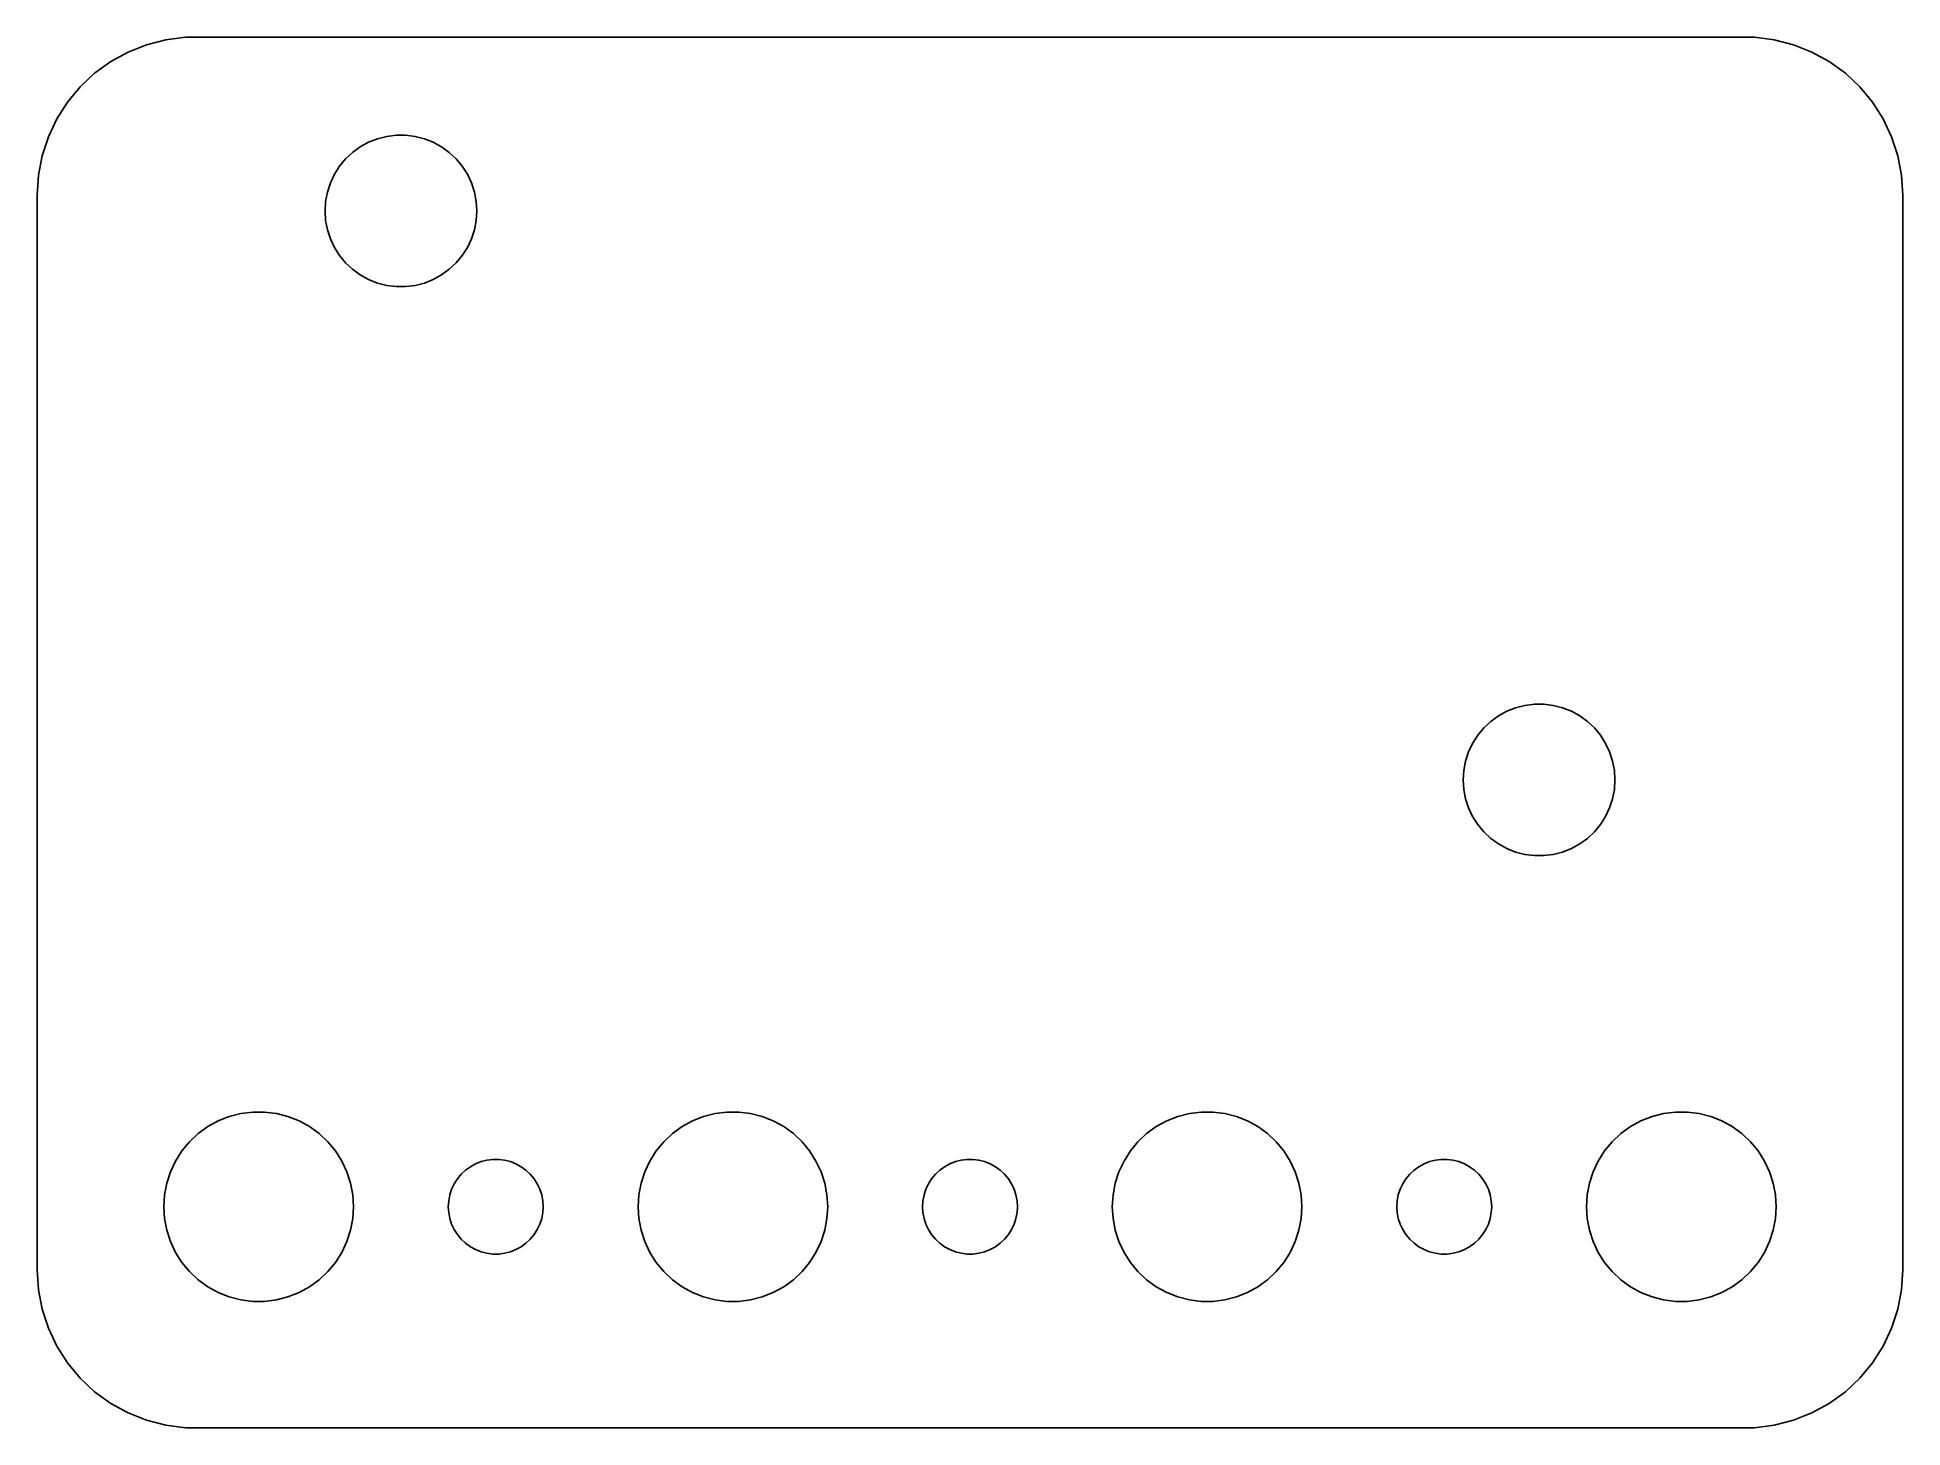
# Model space of a CAD drawing. Header units: metres. Extents: x -29.5 to 29.5, y -22 to 22.
import ezdxf

# ---------------------------------------------------------------- set-up
doc = ezdxf.new("R2010")
doc.units = ezdxf.units.M

msp = doc.modelspace()

# ---------------------------------------------------------------- linework, layer by layer
for p, q in [((-25.4369, 21.9114), (-26.0451, 21.7553)), ((-24.8139, 21.9901), (-25.4369, 21.9114)), ((24.8139, 21.9901), (-24.8139, 21.9901)), ((25.4369, 21.9114), (24.8139, 21.9901)), ((26.0451, 21.7553), (25.4369, 21.9114)), ((-26.6289, 21.5241), (-27.1791, 21.2216)), ((-26.0451, 21.7553), (-26.6289, 21.5241)), ((26.6289, 21.5241), (26.0451, 21.7553)), ((27.1791, 21.2216), (26.6289, 21.5241)), ((-27.6871, 20.8526), (-28.1448, 20.4227)), ((-27.1791, 21.2216), (-27.6871, 20.8526)), ((27.6871, 20.8526), (27.1791, 21.2216)), ((28.1448, 20.4227), (27.6871, 20.8526)), ((-28.1448, 20.4227), (-28.5451, 19.9389)), ((28.5451, 19.9389), (28.1448, 20.4227)), ((-28.5451, 19.9389), (-28.8815, 19.4088)), ((28.8815, 19.4088), (28.5451, 19.9389)), ((-28.8815, 19.4088), (-29.1489, 18.8406)), ((-18.4497, 18.8575), (-18.1507, 18.8953)), ((-18.1507, 18.8953), (-17.8493, 18.8953)), ((-17.8493, 18.8953), (-17.5503, 18.8575)), ((29.1489, 18.8406), (28.8815, 19.4088)), ((-29.1489, 18.8406), (-29.3429, 18.2434)), ((-19.7495, 18.1429), (-19.5298, 18.3492)), ((-19.5298, 18.3492), (-19.286, 18.5264)), ((-19.286, 18.5264), (-19.0219, 18.6716)), ((-19.0219, 18.6716), (-18.7416, 18.7825)), ((-18.7416, 18.7825), (-18.4497, 18.8575)), ((-17.5503, 18.8575), (-17.2583, 18.7825)), ((-17.2583, 18.7825), (-16.9781, 18.6716)), ((-16.9781, 18.6716), (-16.714, 18.5264)), ((-16.714, 18.5264), (-16.4702, 18.3492)), ((-16.4702, 18.3492), (-16.2505, 18.1429)), ((29.3429, 18.2434), (29.1489, 18.8406)), ((-29.3429, 18.2434), (-29.4606, 17.6267)), ((-20.1031, 17.6562), (-19.9416, 17.9107)), ((-19.9416, 17.9107), (-19.7495, 18.1429)), ((-16.2505, 18.1429), (-16.0583, 17.9107)), ((-16.0583, 17.9107), (-15.8969, 17.6562)), ((29.4606, 17.6267), (29.3429, 18.2434)), ((-29.4606, 17.6267), (-29.5, 17)), ((-20.3246, 17.0968), (-20.2315, 17.3835)), ((-20.2315, 17.3835), (-20.1031, 17.6562)), ((-15.8969, 17.6562), (-15.7685, 17.3835)), ((-15.7685, 17.3835), (-15.6754, 17.0968)), ((29.5, 17), (29.4606, 17.6267)), ((-29.5, 17), (-29.5, -17)), ((-20.4, 16.5), (-20.3811, 16.8008)), ((-20.3811, 16.8008), (-20.3246, 17.0968)), ((-15.6754, 17.0968), (-15.6189, 16.8008)), ((-15.6189, 16.8008), (-15.6, 16.5)), ((29.5, -17), (29.5, 17)), ((-20.3811, 16.1992), (-20.4, 16.5)), ((-20.3246, 15.9031), (-20.3811, 16.1992)), ((-15.6189, 16.1992), (-15.6754, 15.9031)), ((-15.6, 16.5), (-15.6189, 16.1992)), ((-20.2315, 15.6165), (-20.3246, 15.9031)), ((-20.1031, 15.3438), (-20.2315, 15.6165)), ((-19.9416, 15.0893), (-20.1031, 15.3438)), ((-15.8969, 15.3438), (-16.0583, 15.0893)), ((-15.7685, 15.6165), (-15.8969, 15.3438)), ((-15.6754, 15.9031), (-15.7685, 15.6165)), ((-19.7495, 14.8571), (-19.9416, 15.0893)), ((-19.5298, 14.6508), (-19.7495, 14.8571)), ((-16.2505, 14.8571), (-16.4702, 14.6508)), ((-16.0583, 15.0893), (-16.2505, 14.8571)), ((-19.286, 14.4736), (-19.5298, 14.6508)), ((-19.0219, 14.3284), (-19.286, 14.4736)), ((-18.7416, 14.2175), (-19.0219, 14.3284)), ((-18.4497, 14.1425), (-18.7416, 14.2175)), ((-17.2583, 14.2175), (-17.5503, 14.1425)), ((-16.9781, 14.3284), (-17.2583, 14.2175)), ((-16.714, 14.4736), (-16.9781, 14.3284)), ((-16.4702, 14.6508), (-16.714, 14.4736)), ((-18.1507, 14.1047), (-18.4497, 14.1425)), ((-17.8493, 14.1047), (-18.1507, 14.1047)), ((-17.5503, 14.1425), (-17.8493, 14.1047)), ((16.714, 0.526382), (16.9781, 0.67157)), ((16.9781, 0.67157), (17.2583, 0.782532)), ((17.2583, 0.782532), (17.5503, 0.857483)), ((17.5503, 0.857483), (17.8493, 0.895264)), ((17.8493, 0.895264), (18.1507, 0.895264)), ((18.1507, 0.895264), (18.4497, 0.857483)), ((18.4497, 0.857483), (18.7416, 0.782532)), ((18.7416, 0.782532), (19.0219, 0.67157)), ((19.0219, 0.67157), (19.286, 0.526382)), ((16.0583, -0.08931), (16.2505, 0.142899)), ((16.2505, 0.142899), (16.4702, 0.349228)), ((16.4702, 0.349228), (16.714, 0.526382)), ((19.286, 0.526382), (19.5298, 0.349228)), ((19.5298, 0.349228), (19.7495, 0.142899)), ((19.7495, 0.142899), (19.9416, -0.08931)), ((15.7685, -0.616501), (15.8969, -0.343781)), ((15.8969, -0.343781), (16.0583, -0.08931)), ((19.9416, -0.08931), (20.1031, -0.343781)), ((20.1031, -0.343781), (20.2315, -0.616501)), ((15.6189, -1.19919), (15.6754, -0.903137)), ((15.6754, -0.903137), (15.7685, -0.616501)), ((20.2315, -0.616501), (20.3246, -0.903137)), ((20.3246, -0.903137), (20.3811, -1.19919)), ((15.6, -1.5), (15.6189, -1.19919)), ((15.6189, -1.8008), (15.6, -1.5)), ((20.3811, -1.19919), (20.4, -1.5)), ((20.4, -1.5), (20.3811, -1.8008)), ((15.6754, -2.09685), (15.6189, -1.8008)), ((15.7685, -2.38348), (15.6754, -2.09685)), ((20.3246, -2.09685), (20.2315, -2.38348)), ((20.3811, -1.8008), (20.3246, -2.09685)), ((15.8969, -2.6562), (15.7685, -2.38348)), ((16.0583, -2.91068), (15.8969, -2.6562)), ((16.2505, -3.1429), (16.0583, -2.91068)), ((19.9416, -2.91068), (19.7495, -3.1429)), ((20.1031, -2.6562), (19.9416, -2.91068)), ((20.2315, -2.38348), (20.1031, -2.6562)), ((16.4702, -3.34923), (16.2505, -3.1429)), ((16.714, -3.52638), (16.4702, -3.34923)), ((16.9781, -3.67157), (16.714, -3.52638)), ((19.286, -3.52638), (19.0219, -3.67157)), ((19.5298, -3.34923), (19.286, -3.52638)), ((19.7495, -3.1429), (19.5298, -3.34923)), ((17.2583, -3.78253), (16.9781, -3.67157)), ((17.5503, -3.85748), (17.2583, -3.78253)), ((17.8493, -3.89526), (17.5503, -3.85748)), ((18.1507, -3.89526), (17.8493, -3.89526)), ((18.4497, -3.85748), (18.1507, -3.89526)), ((18.7416, -3.78253), (18.4497, -3.85748)), ((19.0219, -3.67157), (18.7416, -3.78253)), ((-24.1075, -12.467), (-23.7773, -12.2855)), ((-23.7773, -12.2855), (-23.427, -12.1468)), ((-23.427, -12.1468), (-23.0621, -12.0531)), ((-23.0621, -12.0531), (-22.6884, -12.0059)), ((-22.6884, -12.0059), (-22.3116, -12.0059)), ((-22.3116, -12.0059), (-21.9379, -12.0531)), ((-21.9379, -12.0531), (-21.5729, -12.1468)), ((-21.5729, -12.1468), (-21.2227, -12.2855)), ((-21.2227, -12.2855), (-20.8925, -12.467)), ((-9.10747, -12.467), (-8.77733, -12.2855)), ((-8.77733, -12.2855), (-8.42705, -12.1468)), ((-8.42705, -12.1468), (-8.06213, -12.0531)), ((-8.06213, -12.0531), (-7.68837, -12.0059)), ((-7.68837, -12.0059), (-7.31161, -12.0059)), ((-7.31161, -12.0059), (-6.93785, -12.0531)), ((-6.93785, -12.0531), (-6.57294, -12.1468)), ((-6.57294, -12.1468), (-6.22266, -12.2855)), ((-6.22266, -12.2855), (-5.89252, -12.467)), ((5.89252, -12.467), (6.22266, -12.2855)), ((6.22266, -12.2855), (6.57294, -12.1468)), ((6.57294, -12.1468), (6.93785, -12.0531)), ((6.93785, -12.0531), (7.31161, -12.0059)), ((7.31161, -12.0059), (7.68837, -12.0059)), ((7.68837, -12.0059), (8.06213, -12.0531)), ((8.06213, -12.0531), (8.42705, -12.1468)), ((8.42705, -12.1468), (8.77733, -12.2855)), ((8.77733, -12.2855), (9.10747, -12.467)), ((20.8925, -12.467), (21.2227, -12.2855)), ((21.2227, -12.2855), (21.5729, -12.1468)), ((21.5729, -12.1468), (21.9379, -12.0531)), ((21.9379, -12.0531), (22.3116, -12.0059)), ((22.3116, -12.0059), (22.6884, -12.0059)), ((22.6884, -12.0059), (23.0621, -12.0531)), ((23.0621, -12.0531), (23.427, -12.1468)), ((23.427, -12.1468), (23.7773, -12.2855)), ((23.7773, -12.2855), (24.1075, -12.467)), ((-24.927, -13.2366), (-24.6869, -12.9464)), ((-24.6869, -12.9464), (-24.4123, -12.6884)), ((-24.4123, -12.6884), (-24.1075, -12.467)), ((-20.8925, -12.467), (-20.5877, -12.6884)), ((-20.5877, -12.6884), (-20.3131, -12.9464)), ((-20.3131, -12.9464), (-20.0729, -13.2366)), ((-9.92705, -13.2366), (-9.6869, -12.9464)), ((-9.6869, -12.9464), (-9.41226, -12.6884)), ((-9.41226, -12.6884), (-9.10747, -12.467)), ((-5.89252, -12.467), (-5.58772, -12.6884)), ((-5.58772, -12.6884), (-5.31308, -12.9464)), ((-5.31308, -12.9464), (-5.07294, -13.2366)), ((5.07294, -13.2366), (5.31308, -12.9464)), ((5.31308, -12.9464), (5.58772, -12.6884)), ((5.58772, -12.6884), (5.89252, -12.467)), ((9.10747, -12.467), (9.41226, -12.6884)), ((9.41226, -12.6884), (9.6869, -12.9464)), ((9.6869, -12.9464), (9.92705, -13.2366)), ((20.0729, -13.2366), (20.3131, -12.9464)), ((20.3131, -12.9464), (20.5877, -12.6884)), ((20.5877, -12.6884), (20.8925, -12.467)), ((24.1075, -12.467), (24.4123, -12.6884)), ((24.4123, -12.6884), (24.6869, -12.9464)), ((24.6869, -12.9464), (24.927, -13.2366)), ((-25.2893, -13.8956), (-25.1289, -13.5547)), ((-25.1289, -13.5547), (-24.927, -13.2366)), ((-20.0729, -13.2366), (-19.8711, -13.5547)), ((-19.8711, -13.5547), (-19.7107, -13.8956)), ((-15.4635, -13.5734), (-15.2811, -13.5266)), ((-15.2811, -13.5266), (-15.0942, -13.5029)), ((-15.0942, -13.5029), (-14.9058, -13.5029)), ((-14.9058, -13.5029), (-14.7189, -13.5266)), ((-14.7189, -13.5266), (-14.5365, -13.5734)), ((-10.2893, -13.8956), (-10.1289, -13.5547)), ((-10.1289, -13.5547), (-9.92705, -13.2366)), ((-5.07294, -13.2366), (-4.87108, -13.5547)), ((-4.87108, -13.5547), (-4.71066, -13.8956)), ((-0.463516, -13.5734), (-0.281067, -13.5266)), ((-0.281067, -13.5266), (-0.094177, -13.5029)), ((-0.094177, -13.5029), (0.094177, -13.5029)), ((0.094177, -13.5029), (0.281067, -13.5266)), ((0.281067, -13.5266), (0.463516, -13.5734)), ((4.71066, -13.8956), (4.87108, -13.5547)), ((4.87108, -13.5547), (5.07294, -13.2366)), ((9.92705, -13.2366), (10.1289, -13.5547)), ((10.1289, -13.5547), (10.2893, -13.8956)), ((14.5365, -13.5734), (14.7189, -13.5266)), ((14.7189, -13.5266), (14.9058, -13.5029)), ((14.9058, -13.5029), (15.0942, -13.5029)), ((15.0942, -13.5029), (15.2811, -13.5266)), ((15.2811, -13.5266), (15.4635, -13.5734)), ((19.7107, -13.8956), (19.8711, -13.5547)), ((19.8711, -13.5547), (20.0729, -13.2366)), ((24.927, -13.2366), (25.1289, -13.5547)), ((25.1289, -13.5547), (25.2893, -13.8956)), ((-25.4057, -14.2539), (-25.2893, -13.8956)), ((-19.7107, -13.8956), (-19.5942, -14.2539)), ((-16.3145, -14.2774), (-16.2135, -14.1183)), ((-16.2135, -14.1183), (-16.0934, -13.9732)), ((-16.0934, -13.9732), (-15.9561, -13.8442)), ((-15.9561, -13.8442), (-15.8037, -13.7335)), ((-15.8037, -13.7335), (-15.6387, -13.6427)), ((-15.6387, -13.6427), (-15.4635, -13.5734)), ((-14.5365, -13.5734), (-14.3613, -13.6427)), ((-14.3613, -13.6427), (-14.1963, -13.7335)), ((-14.1963, -13.7335), (-14.0439, -13.8442)), ((-14.0439, -13.8442), (-13.9065, -13.9732)), ((-13.9065, -13.9732), (-13.7865, -14.1183)), ((-13.7865, -14.1183), (-13.6855, -14.2774)), ((-10.4057, -14.2539), (-10.2893, -13.8956)), ((-4.71066, -13.8956), (-4.59424, -14.2539)), ((-1.31445, -14.2774), (-1.21352, -14.1183)), ((-1.21352, -14.1183), (-1.09344, -13.9732)), ((-1.09344, -13.9732), (-0.956131, -13.8442)), ((-0.956131, -13.8442), (-0.803726, -13.7335)), ((-0.803726, -13.7335), (-0.638657, -13.6427)), ((-0.638657, -13.6427), (-0.463516, -13.5734)), ((0.463516, -13.5734), (0.638657, -13.6427)), ((0.638657, -13.6427), (0.803726, -13.7335)), ((0.803726, -13.7335), (0.956131, -13.8442)), ((0.956131, -13.8442), (1.09344, -13.9732)), ((1.09344, -13.9732), (1.21352, -14.1183)), ((1.21352, -14.1183), (1.31445, -14.2774)), ((4.59424, -14.2539), (4.71066, -13.8956)), ((10.2893, -13.8956), (10.4057, -14.2539)), ((13.6855, -14.2774), (13.7865, -14.1183)), ((13.7865, -14.1183), (13.9065, -13.9732)), ((13.9065, -13.9732), (14.0439, -13.8442)), ((14.0439, -13.8442), (14.1963, -13.7335)), ((14.1963, -13.7335), (14.3613, -13.6427)), ((14.3613, -13.6427), (14.5365, -13.5734)), ((15.4635, -13.5734), (15.6387, -13.6427)), ((15.6387, -13.6427), (15.8037, -13.7335)), ((15.8037, -13.7335), (15.9561, -13.8442)), ((15.9561, -13.8442), (16.0934, -13.9732)), ((16.0934, -13.9732), (16.2135, -14.1183)), ((16.2135, -14.1183), (16.3145, -14.2774)), ((19.5942, -14.2539), (19.7107, -13.8956)), ((25.2893, -13.8956), (25.4057, -14.2539)), ((-25.5, -15), (-25.4763, -14.624)), ((-25.4763, -14.624), (-25.4057, -14.2539)), ((-19.5942, -14.2539), (-19.5237, -14.624)), ((-19.5237, -14.624), (-19.5, -15)), ((-16.4882, -14.812), (-16.4529, -14.627)), ((-16.4529, -14.627), (-16.3947, -14.4478)), ((-16.3947, -14.4478), (-16.3145, -14.2774)), ((-13.6855, -14.2774), (-13.6053, -14.4478)), ((-13.6053, -14.4478), (-13.5471, -14.627)), ((-13.5471, -14.627), (-13.5118, -14.812)), ((-10.5, -15), (-10.4763, -14.624)), ((-10.4763, -14.624), (-10.4057, -14.2539)), ((-4.59424, -14.2539), (-4.52365, -14.624)), ((-4.52365, -14.624), (-4.5, -15)), ((-1.48816, -14.812), (-1.45287, -14.627)), ((-1.45287, -14.627), (-1.39465, -14.4478)), ((-1.39465, -14.4478), (-1.31445, -14.2774)), ((1.31445, -14.2774), (1.39465, -14.4478)), ((1.39465, -14.4478), (1.45287, -14.627)), ((1.45287, -14.627), (1.48816, -14.812)), ((4.5, -15), (4.52365, -14.624)), ((4.52365, -14.624), (4.59424, -14.2539)), ((10.4057, -14.2539), (10.4763, -14.624)), ((10.4763, -14.624), (10.5, -15)), ((13.5118, -14.812), (13.5471, -14.627)), ((13.5471, -14.627), (13.6053, -14.4478)), ((13.6053, -14.4478), (13.6855, -14.2774)), ((16.3145, -14.2774), (16.3947, -14.4478)), ((16.3947, -14.4478), (16.4529, -14.627)), ((16.4529, -14.627), (16.4882, -14.812)), ((19.5, -15), (19.5237, -14.624)), ((19.5237, -14.624), (19.5942, -14.2539)), ((25.4057, -14.2539), (25.4763, -14.624)), ((25.4763, -14.624), (25.5, -15)), ((-25.4763, -15.376), (-25.5, -15)), ((-19.5, -15), (-19.5237, -15.376)), ((-16.5, -15), (-16.4882, -14.812)), ((-16.4882, -15.188), (-16.5, -15)), ((-16.4529, -15.373), (-16.4882, -15.188)), ((-13.5118, -15.188), (-13.5471, -15.373)), ((-13.5118, -14.812), (-13.5, -15)), ((-13.5, -15), (-13.5118, -15.188)), ((-10.4763, -15.376), (-10.5, -15)), ((-4.5, -15), (-4.52365, -15.376)), ((-1.5, -15), (-1.48816, -14.812)), ((-1.48816, -15.188), (-1.5, -15)), ((-1.45287, -15.373), (-1.48816, -15.188)), ((1.48816, -15.188), (1.45287, -15.373)), ((1.48816, -14.812), (1.5, -15)), ((1.5, -15), (1.48816, -15.188)), ((4.52365, -15.376), (4.5, -15)), ((10.5, -15), (10.4763, -15.376)), ((13.5, -15), (13.5118, -14.812)), ((13.5118, -15.188), (13.5, -15)), ((13.5471, -15.373), (13.5118, -15.188)), ((16.4882, -15.188), (16.4529, -15.373)), ((16.4882, -14.812), (16.5, -15)), ((16.5, -15), (16.4882, -15.188)), ((19.5237, -15.376), (19.5, -15)), ((25.5, -15), (25.4763, -15.376)), ((-25.4057, -15.7461), (-25.4763, -15.376)), ((-25.2893, -16.1044), (-25.4057, -15.7461)), ((-19.5942, -15.7461), (-19.7107, -16.1044)), ((-19.5237, -15.376), (-19.5942, -15.7461)), ((-16.3947, -15.5522), (-16.4529, -15.373)), ((-16.3145, -15.7226), (-16.3947, -15.5522)), ((-16.2135, -15.8817), (-16.3145, -15.7226)), ((-16.0934, -16.0268), (-16.2135, -15.8817)), ((-13.7865, -15.8817), (-13.9065, -16.0268)), ((-13.6855, -15.7226), (-13.7865, -15.8817)), ((-13.6053, -15.5522), (-13.6855, -15.7226)), ((-13.5471, -15.373), (-13.6053, -15.5522)), ((-10.4057, -15.7461), (-10.4763, -15.376)), ((-10.2893, -16.1044), (-10.4057, -15.7461)), ((-4.59424, -15.7461), (-4.71066, -16.1044)), ((-4.52365, -15.376), (-4.59424, -15.7461)), ((-1.39465, -15.5522), (-1.45287, -15.373)), ((-1.31445, -15.7226), (-1.39465, -15.5522)), ((-1.21352, -15.8817), (-1.31445, -15.7226)), ((-1.09344, -16.0268), (-1.21352, -15.8817)), ((1.21352, -15.8817), (1.09344, -16.0268)), ((1.31445, -15.7226), (1.21352, -15.8817)), ((1.39465, -15.5522), (1.31445, -15.7226)), ((1.45287, -15.373), (1.39465, -15.5522)), ((4.59424, -15.7461), (4.52365, -15.376)), ((4.71066, -16.1044), (4.59424, -15.7461)), ((10.4057, -15.7461), (10.2893, -16.1044)), ((10.4763, -15.376), (10.4057, -15.7461)), ((13.6053, -15.5522), (13.5471, -15.373)), ((13.6855, -15.7226), (13.6053, -15.5522)), ((13.7865, -15.8817), (13.6855, -15.7226)), ((13.9065, -16.0268), (13.7865, -15.8817)), ((16.2135, -15.8817), (16.0934, -16.0268)), ((16.3145, -15.7226), (16.2135, -15.8817)), ((16.3947, -15.5522), (16.3145, -15.7226)), ((16.4529, -15.373), (16.3947, -15.5522)), ((19.5942, -15.7461), (19.5237, -15.376)), ((19.7107, -16.1044), (19.5942, -15.7461)), ((25.4057, -15.7461), (25.2893, -16.1044)), ((25.4763, -15.376), (25.4057, -15.7461)), ((-25.1289, -16.4453), (-25.2893, -16.1044)), ((-24.927, -16.7634), (-25.1289, -16.4453)), ((-19.8711, -16.4453), (-20.0729, -16.7634)), ((-19.7107, -16.1044), (-19.8711, -16.4453)), ((-15.9561, -16.1558), (-16.0934, -16.0268)), ((-15.8037, -16.2665), (-15.9561, -16.1558)), ((-15.6387, -16.3572), (-15.8037, -16.2665)), ((-15.4635, -16.4266), (-15.6387, -16.3572)), ((-15.2811, -16.4734), (-15.4635, -16.4266)), ((-15.0942, -16.497), (-15.2811, -16.4734)), ((-14.9058, -16.497), (-15.0942, -16.497)), ((-14.7189, -16.4734), (-14.9058, -16.497)), ((-14.5365, -16.4266), (-14.7189, -16.4734)), ((-14.3613, -16.3572), (-14.5365, -16.4266)), ((-14.1963, -16.2665), (-14.3613, -16.3572)), ((-14.0439, -16.1558), (-14.1963, -16.2665)), ((-13.9065, -16.0268), (-14.0439, -16.1558)), ((-10.1289, -16.4453), (-10.2893, -16.1044)), ((-9.92705, -16.7634), (-10.1289, -16.4453)), ((-4.87108, -16.4453), (-5.07294, -16.7634)), ((-4.71066, -16.1044), (-4.87108, -16.4453)), ((-0.956131, -16.1558), (-1.09344, -16.0268)), ((-0.803726, -16.2665), (-0.956131, -16.1558)), ((-0.638657, -16.3572), (-0.803726, -16.2665)), ((-0.463516, -16.4266), (-0.638657, -16.3572)), ((-0.281067, -16.4734), (-0.463516, -16.4266)), ((-0.094177, -16.497), (-0.281067, -16.4734)), ((0.094177, -16.497), (-0.094177, -16.497)), ((0.281067, -16.4734), (0.094177, -16.497)), ((0.463516, -16.4266), (0.281067, -16.4734)), ((0.638657, -16.3572), (0.463516, -16.4266)), ((0.803726, -16.2665), (0.638657, -16.3572)), ((0.956131, -16.1558), (0.803726, -16.2665)), ((1.09344, -16.0268), (0.956131, -16.1558)), ((4.87108, -16.4453), (4.71066, -16.1044)), ((5.07294, -16.7634), (4.87108, -16.4453)), ((10.1289, -16.4453), (9.92705, -16.7634)), ((10.2893, -16.1044), (10.1289, -16.4453)), ((14.0439, -16.1558), (13.9065, -16.0268)), ((14.1963, -16.2665), (14.0439, -16.1558)), ((14.3613, -16.3572), (14.1963, -16.2665)), ((14.5365, -16.4266), (14.3613, -16.3572)), ((14.7189, -16.4734), (14.5365, -16.4266)), ((14.9058, -16.497), (14.7189, -16.4734)), ((15.0942, -16.497), (14.9058, -16.497)), ((15.2811, -16.4734), (15.0942, -16.497)), ((15.4635, -16.4266), (15.2811, -16.4734)), ((15.6387, -16.3572), (15.4635, -16.4266)), ((15.8037, -16.2665), (15.6387, -16.3572)), ((15.9561, -16.1558), (15.8037, -16.2665)), ((16.0934, -16.0268), (15.9561, -16.1558)), ((19.8711, -16.4453), (19.7107, -16.1044)), ((20.0729, -16.7634), (19.8711, -16.4453)), ((25.1289, -16.4453), (24.927, -16.7634)), ((25.2893, -16.1044), (25.1289, -16.4453)), ((-29.5, -17), (-29.4606, -17.6267)), ((-24.6869, -17.0536), (-24.927, -16.7634)), ((-24.4123, -17.3115), (-24.6869, -17.0536)), ((-20.3131, -17.0536), (-20.5877, -17.3115)), ((-20.0729, -16.7634), (-20.3131, -17.0536)), ((-9.6869, -17.0536), (-9.92705, -16.7634)), ((-9.41226, -17.3115), (-9.6869, -17.0536)), ((-5.31308, -17.0536), (-5.58772, -17.3115)), ((-5.07294, -16.7634), (-5.31308, -17.0536)), ((5.31308, -17.0536), (5.07294, -16.7634)), ((5.58772, -17.3115), (5.31308, -17.0536)), ((9.6869, -17.0536), (9.41226, -17.3115)), ((9.92705, -16.7634), (9.6869, -17.0536)), ((20.3131, -17.0536), (20.0729, -16.7634)), ((20.5877, -17.3115), (20.3131, -17.0536)), ((24.6869, -17.0536), (24.4123, -17.3115)), ((24.927, -16.7634), (24.6869, -17.0536)), ((29.4606, -17.6267), (29.5, -17)), ((-29.4606, -17.6267), (-29.3429, -18.2434)), ((-24.1075, -17.533), (-24.4123, -17.3115)), ((-23.7773, -17.7145), (-24.1075, -17.533)), ((-20.8925, -17.533), (-21.2227, -17.7145)), ((-20.5877, -17.3115), (-20.8925, -17.533)), ((-9.10747, -17.533), (-9.41226, -17.3115)), ((-8.77733, -17.7145), (-9.10747, -17.533)), ((-5.89252, -17.533), (-6.22266, -17.7145)), ((-5.58772, -17.3115), (-5.89252, -17.533)), ((5.89252, -17.533), (5.58772, -17.3115)), ((6.22266, -17.7145), (5.89252, -17.533)), ((9.10747, -17.533), (8.77733, -17.7145)), ((9.41226, -17.3115), (9.10747, -17.533)), ((20.8925, -17.533), (20.5877, -17.3115)), ((21.2227, -17.7145), (20.8925, -17.533)), ((24.1075, -17.533), (23.7773, -17.7145)), ((24.4123, -17.3115), (24.1075, -17.533)), ((29.3429, -18.2434), (29.4606, -17.6267)), ((-29.3429, -18.2434), (-29.1489, -18.8406)), ((-23.427, -17.8532), (-23.7773, -17.7145)), ((-23.0621, -17.9469), (-23.427, -17.8532)), ((-22.6884, -17.9941), (-23.0621, -17.9469)), ((-22.3116, -17.9941), (-22.6884, -17.9941)), ((-21.9379, -17.9469), (-22.3116, -17.9941)), ((-21.5729, -17.8532), (-21.9379, -17.9469)), ((-21.2227, -17.7145), (-21.5729, -17.8532)), ((-8.42705, -17.8532), (-8.77733, -17.7145)), ((-8.06213, -17.9469), (-8.42705, -17.8532)), ((-7.68837, -17.9941), (-8.06213, -17.9469)), ((-7.31161, -17.9941), (-7.68837, -17.9941)), ((-6.93785, -17.9469), (-7.31161, -17.9941)), ((-6.57294, -17.8532), (-6.93785, -17.9469)), ((-6.22266, -17.7145), (-6.57294, -17.8532)), ((6.57294, -17.8532), (6.22266, -17.7145)), ((6.93785, -17.9469), (6.57294, -17.8532)), ((7.31161, -17.9941), (6.93785, -17.9469)), ((7.68837, -17.9941), (7.31161, -17.9941)), ((8.06213, -17.9469), (7.68837, -17.9941)), ((8.42705, -17.8532), (8.06213, -17.9469)), ((8.77733, -17.7145), (8.42705, -17.8532)), ((21.5729, -17.8532), (21.2227, -17.7145)), ((21.9379, -17.9469), (21.5729, -17.8532)), ((22.3116, -17.9941), (21.9379, -17.9469)), ((22.6884, -17.9941), (22.3116, -17.9941)), ((23.0621, -17.9469), (22.6884, -17.9941)), ((23.427, -17.8532), (23.0621, -17.9469)), ((23.7773, -17.7145), (23.427, -17.8532)), ((29.1489, -18.8406), (29.3429, -18.2434)), ((-29.1489, -18.8406), (-28.8815, -19.4088)), ((28.8815, -19.4088), (29.1489, -18.8406)), ((-28.8815, -19.4088), (-28.5451, -19.9389)), ((28.5451, -19.9389), (28.8815, -19.4088)), ((-28.5451, -19.9389), (-28.1448, -20.4227)), ((28.1448, -20.4227), (28.5451, -19.9389)), ((-28.1448, -20.4227), (-27.6871, -20.8526)), ((27.6871, -20.8526), (28.1448, -20.4227)), ((-27.6871, -20.8526), (-27.1791, -21.2216)), ((-27.1791, -21.2216), (-26.6289, -21.5241)), ((26.6289, -21.5241), (27.1791, -21.2216)), ((27.1791, -21.2216), (27.6871, -20.8526)), ((-26.6289, -21.5241), (-26.0451, -21.7553)), ((-26.0451, -21.7553), (-25.4369, -21.9114)), ((25.4369, -21.9114), (26.0451, -21.7553)), ((26.0451, -21.7553), (26.6289, -21.5241)), ((-25.4369, -21.9114), (-24.8139, -21.9901)), ((-24.8139, -21.9901), (24.8139, -21.9901)), ((24.8139, -21.9901), (25.4369, -21.9114))]:
    msp.add_line(p, q)

doc.saveas('drawing.dxf')
